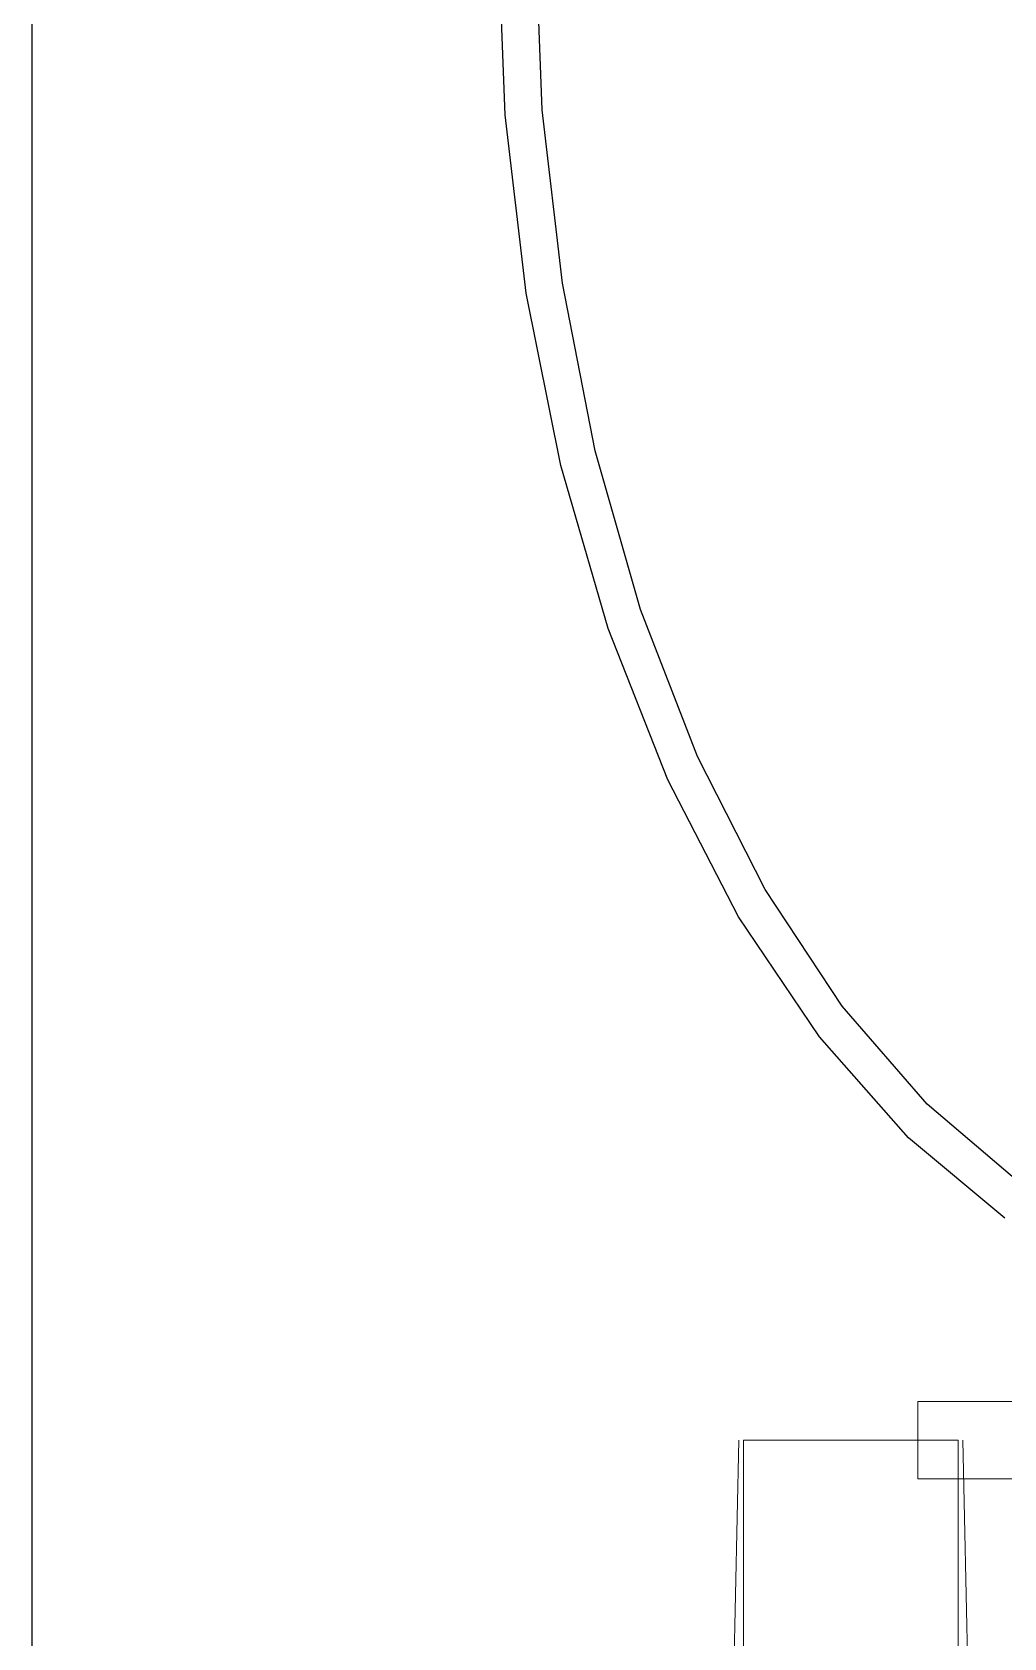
# Model space of a CAD drawing. Header units: millimetres. Extents: x -1800 to 33200, y -8500 to 38400.
# Drawn here: x 28099 to 29224, y 21378 to 23236 of the extents above; entities that cross this region are included whole.
import ezdxf

# ---------------------------------------------------------------- set-up
doc = ezdxf.new("R2010")
doc.units = ezdxf.units.MM
doc.layers.add('E-FURNITURE', color=7, linetype='Continuous', lineweight=18)
doc.layers.add('E-WALL', color=7, linetype='Continuous', lineweight=25)

msp = doc.modelspace()

# ---------------------------------------------------------------- linework, layer by layer
at = {"layer": 'E-FURNITURE'}
for p, q in [((28917.4, 21606.8), (28904.5, 21016.8)), ((29176.4, 21606.8), (29189.3, 21016.8))]:
    msp.add_line(p, q, dxfattribs=at)
for points in [[(29124.6, 21651.5), (30095.8, 21651.5), (30095.8, 21562.1), (29124.6, 21562.1)], [(28922.6, 21606.8), (29171.2, 21606.8), (29171.2, 21075.8), (28922.6, 21075.8)]]:
    msp.add_lwpolyline(points, close=True, dxfattribs=at)
at = {"layer": 'E-WALL'}
msp.add_lwpolyline([(28099.5, 25584.8), (32048.9, 25584.8), (32048.9, 20444.7), (28099.5, 20444.7)], close=True, dxfattribs=at)
for points in [[(29225.2, 21863.4), (29113.8, 21956.5), (29010.5, 22073.4), (28917.1, 22212.2), (28835.2, 22370.4), (28766.2, 22545.5), (28711.3, 22734.2), (28671.4, 22933.5), (28647.1, 23140), (28639, 23350)], [(29241.7, 21904.7), (29135.4, 21995.2), (29036.8, 22108.9), (28947.7, 22243.8), (28869.5, 22397.7), (28803.6, 22567.8), (28751.2, 22751.3), (28713.1, 22945.1), (28689.9, 23145.8), (28682.2, 23350)]]:
    msp.add_lwpolyline(points, dxfattribs=at)

doc.saveas('drawing.dxf')
